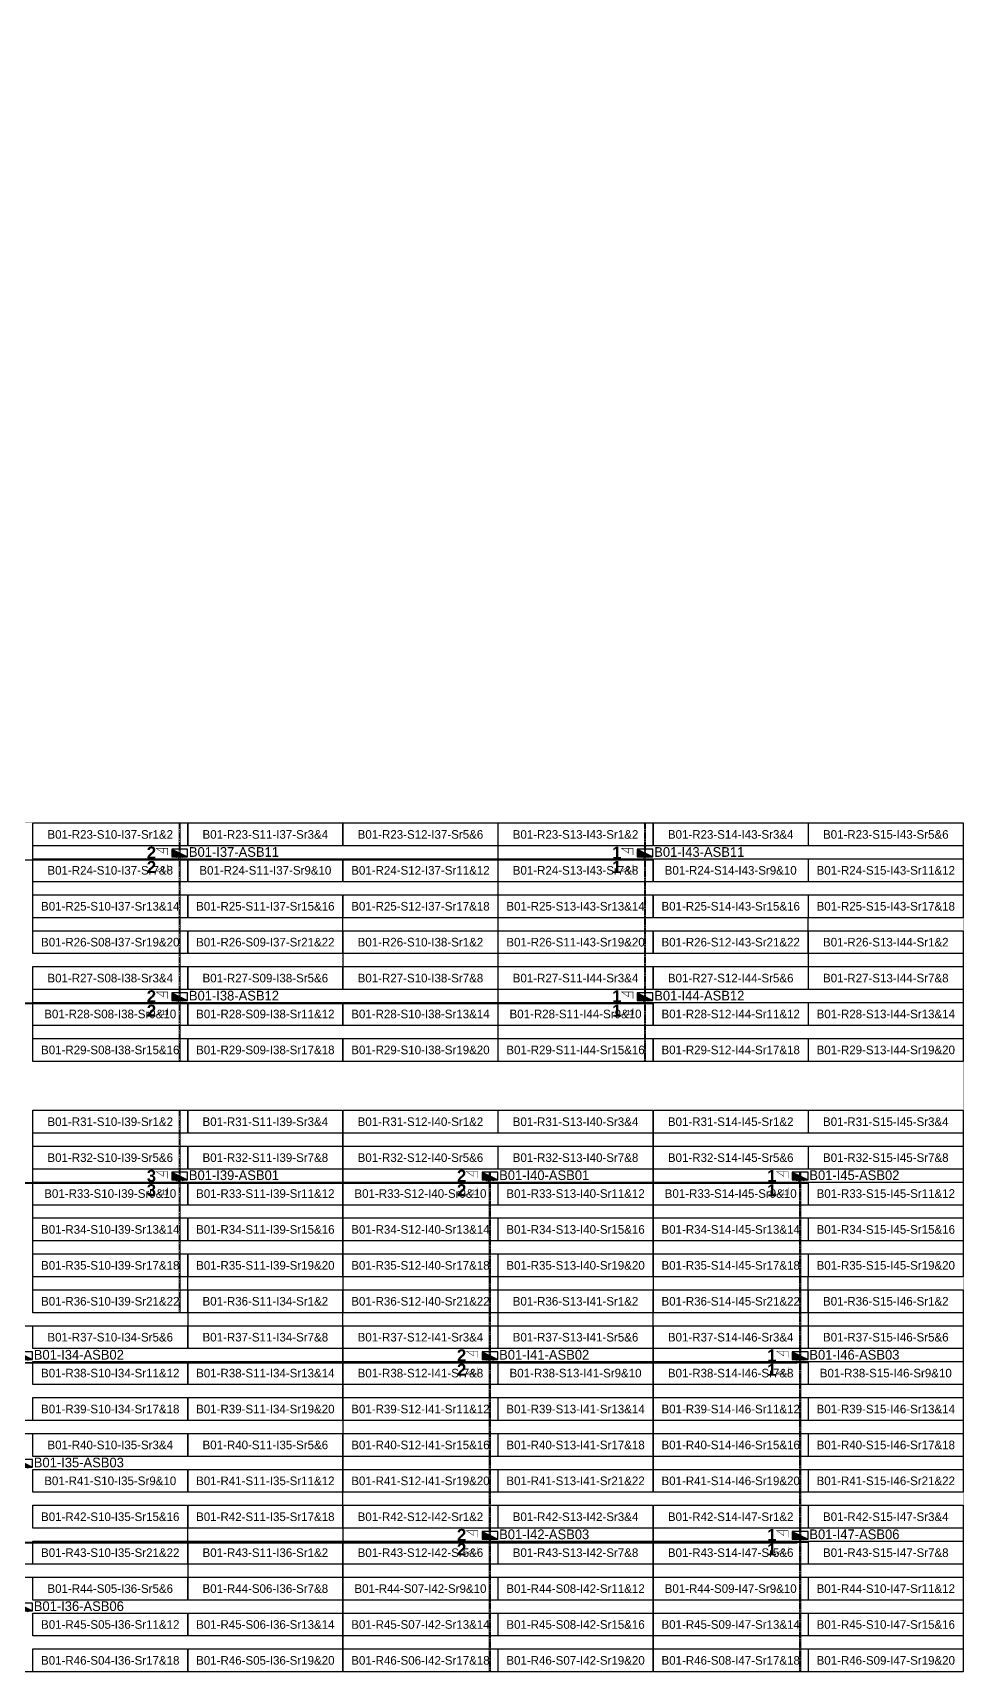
# Model space of a CAD drawing. Header units: metres. Extents: x 532153 to 532639, y 2675299 to 2675642.
# Drawn here: x 532444.2 to 532638.5, y 2675299.2 to 2675641.6 of the extents above; entities that cross this region are included whole.
import ezdxf
from ezdxf.enums import TextEntityAlignment as Align

# ---------------------------------------------------------------- set-up
doc = ezdxf.new("R2010")
doc.units = ezdxf.units.M
doc.linetypes.add('CENTER', pattern=[2, 1.25, -0.25, 0.25, -0.25])
doc.layers.add('Boundary-12.5 MW Block', color=6, linetype='Continuous', lineweight=9)
doc.layers.add('PILE', color=1, linetype='Continuous', lineweight=15)
for name, color, linetype in [('DC Trench BL-01', 40, 'Continuous'), ('E-Inverter Grouping', 2, 'Continuous'), ('Inverter Block-01', 7, 'Continuous'), ('LT Cable(AG) INV to LT Panel BL-01', 2, 'Continuous'), ('Messenger Wire Block-01 (Master Path)', 30, 'Continuous'), ('Messenger Wire Block-01 (MW Path)', 191, 'Continuous'), ('MMS Table Block-01', 8, 'Continuous'), ('Plan Line - DC BL-01', 40, 'Continuous'), ('Section Marking BL-01', 2, 'Continuous')]:
    doc.layers.add(name, color=color, linetype=linetype)
doc.styles.add('BoldTextStyle', font='arialbd.ttf')
doc.styles.get("Standard").update_dxf_attribs({"font": 'Adani Regular.ttf'})

# ---------------------------------------------------------------- blocks, each defined once
blk = doc.blocks.new('MMS Table (32.292 x 4.788)')
at = {"color": 0}
blk.add_lwpolyline([(0, -0.002), (0, 4.786), (32.292, 4.786), (32.292, -0.002)], close=True, dxfattribs=at)
at = {"color": 7}
blk.add_attdef('ID1', text='', height=1.8, dxfattribs=at).set_placement((16.146, 2.392), align=Align.MIDDLE_CENTER)
blk = doc.blocks.new('Inverter Block')
h = blk.add_hatch(color=0)
h.dxf.hatch_style = 1
h.paths.add_polyline_path([(-1.46, 2.27), (-1.46, 0.85), (1.46, 0.85)])
at = {"color": 0}
blk.add_lwpolyline([(1.46, 2.27), (-1.46, 2.27), (-1.46, 0.85), (1.46, 0.85)], close=True, dxfattribs=at)
blk.add_lwpolyline([(-1.46, 2.27), (1.46, 0.85)], dxfattribs=at)
at = {"layer": 'PILE'}
for centre in [(-0.61, 0.85), (0.61, 0.85)]:
    blk.add_circle(centre, 0.156, dxfattribs=at)
at = {"color": 7}
blk.add_attdef('ID', (-1.46, 3.01), '', height=1.8, dxfattribs=at)

msp = doc.modelspace()

# ---------------------------------------------------------------- linework, layer by layer
at = {"layer": 'Boundary-12.5 MW Block', "const_width": 0.05}
msp.add_lwpolyline([(532152.7, 2675634.08), (532217.48, 2675634.08), (532217.48, 2675641.58), (532314.56, 2675641.58), (532314.56, 2675626.58), (532411.74, 2675626.58), (532411.74, 2675476.58), (532638.48, 2675476.58), (532638.48, 2675299.29), (532347.05, 2675299.29), (532347.05, 2675306.79), (532314.66, 2675306.79), (532314.66, 2675321.79), (532152.7, 2675321.79)], close=True, dxfattribs=at)
at = {"layer": 'DC Trench BL-01', "color": 40, "const_width": 0.15}
for points in [[(532475.03, 2675476.58), (532474.73, 2675476.58), (532474.73, 2675426.79), (532475.03, 2675426.79)], [(532572.21, 2675476.58), (532571.91, 2675476.58), (532571.91, 2675426.79), (532572.21, 2675426.79)], [(532475.03, 2675416.58), (532474.73, 2675416.58), (532474.73, 2675374.29), (532475.03, 2675374.29)], [(532539.81, 2675403.62), (532539.51, 2675403.62), (532539.51, 2675299.29), (532539.81, 2675299.29)], [(532604.6, 2675403.62), (532604.3, 2675403.62), (532604.3, 2675299.29), (532604.6, 2675299.29)]]:
    msp.add_lwpolyline(points, close=True, dxfattribs=at)
at = {"layer": 'E-Inverter Grouping'}
for points in [[(532444.23, 2675449.29), (532444.23, 2675476.58), (532541.3, 2675476.58), (532541.3, 2675456.79), (532508.91, 2675456.79), (532508.91, 2675449.29)], [(532541.4, 2675449.29), (532541.4, 2675476.58), (532638.48, 2675476.58), (532638.48, 2675456.79), (532606.09, 2675456.79), (532606.09, 2675449.29)], [(532508.91, 2675416.58), (532508.91, 2675381.79), (532476.52, 2675381.79), (532476.52, 2675374.29), (532444.23, 2675374.29), (532444.23, 2675416.58)], [(532573.7, 2675416.58), (532573.7, 2675381.79), (532541.3, 2675381.79), (532541.3, 2675374.29), (532509.01, 2675374.29), (532509.01, 2675416.58)], [(532638.48, 2675416.58), (532638.48, 2675381.79), (532606.09, 2675381.79), (532606.09, 2675374.29), (532573.8, 2675374.29), (532573.8, 2675416.58)], [(532573.7, 2675336.79), (532509.01, 2675336.79), (532509.01, 2675371.58), (532541.4, 2675371.58), (532541.4, 2675379.08), (532573.7, 2675379.08)], [(532638.48, 2675336.79), (532573.8, 2675336.79), (532573.8, 2675371.58), (532606.19, 2675371.58), (532606.19, 2675379.08), (532638.48, 2675379.08)], [(532411.84, 2675321.79), (532411.84, 2675349.08), (532508.91, 2675349.08), (532508.91, 2675329.29), (532476.52, 2675329.29), (532476.52, 2675321.79)]]:
    msp.add_lwpolyline(points, close=True, dxfattribs=at)
at = {"layer": 'E-Inverter Grouping', "color": 3}
for points in [[(532541.3, 2675426.79), (532444.23, 2675426.79), (532444.23, 2675446.58), (532509.01, 2675446.58), (532509.01, 2675454.08), (532541.3, 2675454.08)], [(532638.48, 2675426.79), (532541.4, 2675426.79), (532541.4, 2675446.58), (532606.19, 2675446.58), (532606.19, 2675454.08), (532638.48, 2675454.08)], [(532508.91, 2675351.79), (532411.84, 2675351.79), (532411.84, 2675371.58), (532476.62, 2675371.58), (532476.62, 2675379.08), (532508.91, 2675379.08)], [(532573.7, 2675299.29), (532509.01, 2675299.29), (532509.01, 2675334.08), (532573.7, 2675334.08)], [(532638.48, 2675299.29), (532573.8, 2675299.29), (532573.8, 2675334.08), (532638.48, 2675334.08)], [(532508.91, 2675299.29), (532411.84, 2675299.29), (532411.84, 2675319.08), (532476.62, 2675319.08), (532476.62, 2675326.58), (532508.91, 2675326.58)]]:
    msp.add_lwpolyline(points, close=True, dxfattribs=at)
at = {"layer": 'LT Cable(AG) INV to LT Panel BL-01', "color": 5}
for points in [[(532340.8, 2675442.26), (532339.1, 2675442.26, -0.414214), (532338.2, 2675443.16), (532338.2, 2675446.32, 0.214019), (532337.9, 2675447), (532331.19, 2675452.97, -0.214019), (532330.89, 2675453.65), (532330.89, 2675455.37, -0.0289), (532330.89, 2675455.47), (532330.95, 2675455.95, 0.0289), (532330.96, 2675456.05), (532330.96, 2675468, -0.414214), (532331.86, 2675468.9), (532473.98, 2675468.9, 0.414214), (532474.88, 2675469.8), (532474.88, 2675470.23)], [(532340.8, 2675442.28), (532339.13, 2675442.28, -0.414214), (532338.23, 2675443.18), (532338.23, 2675446.33, 0.214019), (532337.93, 2675447.01), (532331.21, 2675452.98, -0.214019), (532330.91, 2675453.66), (532330.91, 2675455.36, -0.0289), (532330.92, 2675455.47), (532330.97, 2675455.95, 0.0289), (532330.98, 2675456.05), (532330.98, 2675467.98, -0.414214), (532331.88, 2675468.88), (532571.16, 2675468.88, 0.414214), (532572.06, 2675469.78), (532572.06, 2675470.23)], [(532338.73, 2675442.24, -0.317911), (532338.13, 2675443.08), (532338.13, 2675446.29, 0.214019), (532337.83, 2675446.96), (532331.11, 2675452.94, -0.214019), (532330.81, 2675453.61), (532330.81, 2675455.37, -0.0289), (532330.82, 2675455.47), (532330.87, 2675455.95, 0.0289), (532330.88, 2675456.06), (532330.88, 2675460.58, -0.414214), (532331.78, 2675461.48), (532380.36, 2675461.48, -0.414214), (532381.26, 2675460.58), (532381.26, 2675439.88, 0.414214), (532382.16, 2675438.98), (532473.98, 2675438.98, 0.414214), (532474.88, 2675439.88), (532474.88, 2675440.23)], [(532338.73, 2675442.27, -0.309777), (532338.15, 2675443.11), (532338.15, 2675446.3, 0.214019), (532337.85, 2675446.97), (532331.14, 2675452.95, -0.214019), (532330.84, 2675453.62), (532330.84, 2675455.37, -0.0289), (532330.84, 2675455.47), (532330.9, 2675455.95, 0.0289), (532330.91, 2675456.06), (532330.91, 2675460.55, -0.414214), (532331.81, 2675461.45), (532380.34, 2675461.45, -0.414214), (532381.24, 2675460.55), (532381.24, 2675439.85, 0.414214), (532382.14, 2675438.95), (532571.16, 2675438.95, 0.414214), (532572.06, 2675439.85), (532572.06, 2675440.23)], [(532337.71, 2675439.77), (532336.14, 2675439.77, 0.078431), (532335.87, 2675439.73), (532334.95, 2675439.43, -0.078431), (532334.67, 2675439.39), (532331.54, 2675439.39, 0.414214), (532330.64, 2675438.49), (532330.64, 2675418.34, 0.093355), (532330.7, 2675418.01), (532330.81, 2675417.75, -0.093355), (532330.87, 2675417.42), (532330.87, 2675327.17, 0.414214), (532331.77, 2675326.27), (532538.76, 2675326.27, 0.414214), (532539.66, 2675327.17), (532539.66, 2675327.73)], [(532337.71, 2675439.7), (532336.16, 2675439.7, 0.078431), (532335.88, 2675439.65), (532334.96, 2675439.36, -0.078431), (532334.68, 2675439.31), (532331.62, 2675439.31, 0.414214), (532330.72, 2675438.41), (532330.72, 2675418.35, 0.093355), (532330.78, 2675418.03), (532330.88, 2675417.77, -0.093355), (532330.94, 2675417.44), (532330.94, 2675364.74, 0.414214), (532331.84, 2675363.84), (532603.55, 2675363.84, 0.414214), (532604.45, 2675364.74), (532604.45, 2675365.23)], [(532339.7, 2675439.67), (532336.16, 2675439.67, 0.078431), (532335.88, 2675439.63), (532334.96, 2675439.33, -0.078431), (532334.69, 2675439.29), (532331.64, 2675439.29, 0.414214), (532330.74, 2675438.39), (532330.74, 2675418.36, 0.093355), (532330.8, 2675418.03), (532330.91, 2675417.77, -0.093355), (532330.97, 2675417.44), (532330.97, 2675364.77, 0.414214), (532331.87, 2675363.87), (532538.76, 2675363.87, 0.414214), (532539.66, 2675364.77), (532539.66, 2675365.23)], [(532339.7, 2675439.6), (532336.17, 2675439.6, 0.078431), (532335.89, 2675439.55), (532334.98, 2675439.26, -0.078431), (532334.7, 2675439.21), (532331.72, 2675439.21, 0.414214), (532330.82, 2675438.31), (532330.82, 2675418.37, 0.093355), (532330.88, 2675418.04), (532330.98, 2675417.78, -0.093355), (532331.04, 2675417.46), (532331.04, 2675402.34, 0.414214), (532331.94, 2675401.44), (532603.55, 2675401.44, 0.414214), (532604.45, 2675402.34), (532604.45, 2675402.73)], [(532341.86, 2675439.57), (532336.18, 2675439.57, 0.078431), (532335.9, 2675439.53), (532334.98, 2675439.23, -0.078431), (532334.7, 2675439.19), (532331.74, 2675439.19, 0.414214), (532330.84, 2675438.29), (532330.84, 2675418.38, 0.093355), (532330.9, 2675418.05), (532331.01, 2675417.79, -0.093355), (532331.07, 2675417.46), (532331.07, 2675402.37, 0.414214), (532331.97, 2675401.47), (532538.76, 2675401.47, 0.414214), (532539.66, 2675402.37), (532539.66, 2675402.73)], [(532341.86, 2675439.55), (532336.18, 2675439.55, 0.078431), (532335.9, 2675439.5), (532334.98, 2675439.21, -0.078431), (532334.71, 2675439.16), (532331.77, 2675439.16, 0.414214), (532330.87, 2675438.26), (532330.87, 2675418.38, 0.093355), (532330.93, 2675418.05), (532331.03, 2675417.79, -0.093355), (532331.09, 2675417.47), (532331.09, 2675402.39, 0.414214), (532331.99, 2675401.49), (532473.98, 2675401.49, 0.414214), (532474.88, 2675402.39), (532474.88, 2675402.73)]]:
    msp.add_lwpolyline(points, format="xyb", dxfattribs=at)
at = {"layer": 'LT Cable(AG) INV to LT Panel BL-01'}
msp.add_lwpolyline([(532338.73, 2675440.09), (532337.03, 2675440.09, 0.078431), (532336.75, 2675440.04), (532334.94, 2675439.46, -0.078431), (532334.67, 2675439.41), (532331.52, 2675439.41, 0.414214), (532330.62, 2675438.51), (532330.62, 2675418.33, 0.093355), (532330.68, 2675418.01), (532330.78, 2675417.75, -0.093355), (532330.84, 2675417.42), (532330.84, 2675327.14, 0.414214), (532331.74, 2675326.24), (532603.55, 2675326.24, 0.414214), (532604.45, 2675327.14), (532604.45, 2675327.73)], format="xyb", dxfattribs=at)
at = {"layer": 'Messenger Wire Block-01 (Master Path)'}
for points in [[(532330.98, 2675468.88), (532573.7, 2675468.88)], [(532381.16, 2675438.88), (532573.7, 2675438.88)], [(532330.98, 2675401.38), (532606.09, 2675401.38)], [(532330.98, 2675363.88), (532606.09, 2675363.88)], [(532330.98, 2675326.38), (532606.09, 2675326.38)]]:
    msp.add_lwpolyline(points, dxfattribs=at)
at = {"layer": 'Messenger Wire Block-01 (MW Path)', "const_width": 0.1}
for points in [[(532330.98, 2675468.88), (532573.7, 2675468.88)], [(532381.16, 2675438.88), (532573.7, 2675438.88)], [(532330.98, 2675401.38), (532606.09, 2675401.38)], [(532330.98, 2675363.88), (532606.09, 2675363.88)], [(532330.98, 2675326.38), (532606.09, 2675326.38)]]:
    msp.add_lwpolyline(points, dxfattribs=at)
at = {"layer": 'Plan Line - DC BL-01', "color": 6, "linetype": 'CENTER'}
for points in [[(532474.88, 2675476.58), (532474.88, 2675426.79)], [(532572.06, 2675476.58), (532572.06, 2675426.79)], [(532474.88, 2675416.58), (532474.88, 2675374.29)], [(532539.66, 2675403.62), (532539.66, 2675299.29)], [(532604.45, 2675403.62), (532604.45, 2675299.29)]]:
    msp.add_lwpolyline(points, dxfattribs=at)
at = {"layer": 'Section Marking BL-01', "color": 94, "lineweight": 35, "true_color": 0x00a500, "const_width": 0.1}
for points in [[(532472.38, 2675469.88), (532472.38, 2675471.27), (532469.98, 2675471.27), (532471.46, 2675470.26), (532471.46, 2675471.27)], [(532569.56, 2675469.88), (532569.56, 2675471.27), (532567.16, 2675471.27), (532568.64, 2675470.26), (532568.64, 2675471.27)], [(532472.38, 2675467.88), (532472.38, 2675466.49), (532469.98, 2675466.49), (532471.46, 2675467.5), (532471.46, 2675466.49)], [(532569.56, 2675467.88), (532569.56, 2675466.49), (532567.16, 2675466.49), (532568.64, 2675467.5), (532568.64, 2675466.49)], [(532472.38, 2675439.88), (532472.38, 2675441.27), (532469.98, 2675441.27), (532471.46, 2675440.26), (532471.46, 2675441.27)], [(532569.56, 2675439.88), (532569.56, 2675441.27), (532567.16, 2675441.27), (532568.64, 2675440.26), (532568.64, 2675441.27)], [(532472.38, 2675437.88), (532472.38, 2675436.49), (532469.98, 2675436.49), (532471.46, 2675437.5), (532471.46, 2675436.49)], [(532569.56, 2675437.88), (532569.56, 2675436.49), (532567.16, 2675436.49), (532568.64, 2675437.5), (532568.64, 2675436.49)], [(532472.38, 2675402.38), (532472.38, 2675403.77), (532469.98, 2675403.77), (532471.46, 2675402.76), (532471.46, 2675403.77)], [(532537.16, 2675402.38), (532537.16, 2675403.77), (532534.76, 2675403.77), (532536.24, 2675402.76), (532536.24, 2675403.77)], [(532601.95, 2675402.38), (532601.95, 2675403.77), (532599.55, 2675403.77), (532601.03, 2675402.76), (532601.03, 2675403.77)], [(532472.38, 2675400.38), (532472.38, 2675398.99), (532469.98, 2675398.99), (532471.46, 2675400), (532471.46, 2675398.99)], [(532537.16, 2675400.38), (532537.16, 2675398.99), (532534.76, 2675398.99), (532536.24, 2675400), (532536.24, 2675398.99)], [(532601.95, 2675400.38), (532601.95, 2675398.99), (532599.55, 2675398.99), (532601.03, 2675400), (532601.03, 2675398.99)], [(532537.16, 2675364.88), (532537.16, 2675366.27), (532534.76, 2675366.27), (532536.24, 2675365.26), (532536.24, 2675366.27)], [(532601.95, 2675364.88), (532601.95, 2675366.27), (532599.55, 2675366.27), (532601.03, 2675365.26), (532601.03, 2675366.27)], [(532537.16, 2675362.88), (532537.16, 2675361.49), (532534.76, 2675361.49), (532536.24, 2675362.5), (532536.24, 2675361.49)], [(532601.95, 2675362.88), (532601.95, 2675361.49), (532599.55, 2675361.49), (532601.03, 2675362.5), (532601.03, 2675361.49)], [(532537.16, 2675327.38), (532537.16, 2675328.77), (532534.76, 2675328.77), (532536.24, 2675327.76), (532536.24, 2675328.77)], [(532601.95, 2675327.38), (532601.95, 2675328.77), (532599.55, 2675328.77), (532601.03, 2675327.76), (532601.03, 2675328.77)], [(532537.16, 2675325.38), (532537.16, 2675323.99), (532534.76, 2675323.99), (532536.24, 2675325), (532536.24, 2675323.99)], [(532601.95, 2675325.38), (532601.95, 2675323.99), (532599.55, 2675323.99), (532601.03, 2675325), (532601.03, 2675323.99)]]:
    msp.add_lwpolyline(points, dxfattribs=at)

# ---------------------------------------------------------------- block references
at = {"layer": 'Inverter Block-01'}
ref = msp.add_blockref('Inverter Block', (532474.88, 2675468.57), dxfattribs=dict(at, xscale=1.124999999976148, yscale=1.124999999976148, zscale=1.124999999976148))
ref.add_attrib('ID', 'B01-I37-ASB11', (532476.8, 2675469.5), dxfattribs={"layer": '0', "color": 7, "height": 2.025})
ref = msp.add_blockref('Inverter Block', (532572.06, 2675468.57), dxfattribs=dict(at, xscale=1.124999999976148, yscale=1.124999999976148, zscale=1.124999999976148))
ref.add_attrib('ID', 'B01-I43-ASB11', (532573.98, 2675469.5), dxfattribs={"layer": '0', "color": 7, "height": 2.025})
ref = msp.add_blockref('Inverter Block', (532474.88, 2675438.57), dxfattribs=dict(at, xscale=1.124999999976148, yscale=1.124999999976148, zscale=1.124999999976148))
ref.add_attrib('ID', 'B01-I38-ASB12', (532476.8, 2675439.5), dxfattribs={"layer": '0', "color": 7, "height": 2.025})
ref = msp.add_blockref('Inverter Block', (532572.06, 2675438.57), dxfattribs=dict(at, xscale=1.124999999976148, yscale=1.124999999976148, zscale=1.124999999976148))
ref.add_attrib('ID', 'B01-I44-ASB12', (532573.98, 2675439.5), dxfattribs={"layer": '0', "color": 7, "height": 2.025})
ref = msp.add_blockref('Inverter Block', (532474.88, 2675401.07), dxfattribs=dict(at, xscale=1.124999999976148, yscale=1.124999999976148, zscale=1.124999999976148))
ref.add_attrib('ID', 'B01-I39-ASB01', (532476.8, 2675402), dxfattribs={"layer": '0', "color": 7, "height": 2.025})
ref = msp.add_blockref('Inverter Block', (532539.66, 2675401.07), dxfattribs=dict(at, xscale=1.124999999976148, yscale=1.124999999976148, zscale=1.124999999976148))
ref.add_attrib('ID', 'B01-I40-ASB01', (532541.59, 2675402), dxfattribs={"layer": '0', "color": 7, "height": 2.025})
ref = msp.add_blockref('Inverter Block', (532604.45, 2675401.07), dxfattribs=dict(at, xscale=1.124999999976148, yscale=1.124999999976148, zscale=1.124999999976148))
ref.add_attrib('ID', 'B01-I45-ASB02', (532606.37, 2675402), dxfattribs={"layer": '0', "color": 7, "height": 2.025})
ref = msp.add_blockref('Inverter Block', (532442.49, 2675363.57), dxfattribs=dict(at, xscale=1.124999999976148, yscale=1.124999999976148, zscale=1.124999999976148))
ref.add_attrib('ID', 'B01-I34-ASB02', (532444.41, 2675364.5), dxfattribs={"layer": '0', "color": 7, "height": 2.025})
ref = msp.add_blockref('Inverter Block', (532539.66, 2675363.57), dxfattribs=dict(at, xscale=1.124999999976148, yscale=1.124999999976148, zscale=1.124999999976148))
ref.add_attrib('ID', 'B01-I41-ASB02', (532541.59, 2675364.5), dxfattribs={"layer": '0', "color": 7, "height": 2.025})
ref = msp.add_blockref('Inverter Block', (532604.45, 2675363.57), dxfattribs=dict(at, xscale=1.124999999976148, yscale=1.124999999976148, zscale=1.124999999976148))
ref.add_attrib('ID', 'B01-I46-ASB03', (532606.37, 2675364.5), dxfattribs={"layer": '0', "color": 7, "height": 2.025})
ref = msp.add_blockref('Inverter Block', (532442.49, 2675341.07), dxfattribs=dict(at, xscale=1.124999999976148, yscale=1.124999999976148, zscale=1.124999999976148))
ref.add_attrib('ID', 'B01-I35-ASB03', (532444.41, 2675342), dxfattribs={"layer": '0', "color": 7, "height": 2.025})
ref = msp.add_blockref('Inverter Block', (532539.66, 2675326.07), dxfattribs=dict(at, xscale=1.124999999976148, yscale=1.124999999976148, zscale=1.124999999976148))
ref.add_attrib('ID', 'B01-I42-ASB03', (532541.59, 2675327), dxfattribs={"layer": '0', "color": 7, "height": 2.025})
ref = msp.add_blockref('Inverter Block', (532604.45, 2675326.07), dxfattribs=dict(at, xscale=1.124999999976148, yscale=1.124999999976148, zscale=1.124999999976148))
ref.add_attrib('ID', 'B01-I47-ASB06', (532606.37, 2675327), dxfattribs={"layer": '0', "color": 7, "height": 2.025})
ref = msp.add_blockref('Inverter Block', (532442.49, 2675311.07), dxfattribs=dict(at, xscale=1.124999999976148, yscale=1.124999999976148, zscale=1.124999999976148))
ref.add_attrib('ID', 'B01-I36-ASB06', (532444.41, 2675312), dxfattribs={"layer": '0', "color": 7, "height": 2.025})
at = {"layer": 'MMS Table Block-01'}
for p, values in [((532444.23, 2675471.79), {'ID1': 'B01-R23-S10-I37-Sr1&2'}), ((532476.62, 2675471.79), {'ID1': 'B01-R23-S11-I37-Sr3&4'}), ((532509.01, 2675471.79), {'ID1': 'B01-R23-S12-I37-Sr5&6'}), ((532541.4, 2675471.79), {'ID1': 'B01-R23-S13-I43-Sr1&2'}), ((532573.8, 2675471.79), {'ID1': 'B01-R23-S14-I43-Sr3&4'}), ((532606.19, 2675471.79), {'ID1': 'B01-R23-S15-I43-Sr5&6'}), ((532444.23, 2675464.29), {'ID1': 'B01-R24-S10-I37-Sr7&8'}), ((532476.62, 2675464.29), {'ID1': 'B01-R24-S11-I37-Sr9&10'}), ((532509.01, 2675464.29), {'ID1': 'B01-R24-S12-I37-Sr11&12'}), ((532541.4, 2675464.29), {'ID1': 'B01-R24-S13-I43-Sr7&8'}), ((532573.8, 2675464.29), {'ID1': 'B01-R24-S14-I43-Sr9&10'}), ((532606.19, 2675464.29), {'ID1': 'B01-R24-S15-I43-Sr11&12'}), ((532444.23, 2675456.79), {'ID1': 'B01-R25-S10-I37-Sr13&14'}), ((532476.62, 2675456.79), {'ID1': 'B01-R25-S11-I37-Sr15&16'}), ((532509.01, 2675456.79), {'ID1': 'B01-R25-S12-I37-Sr17&18'}), ((532541.4, 2675456.79), {'ID1': 'B01-R25-S13-I43-Sr13&14'}), ((532573.8, 2675456.79), {'ID1': 'B01-R25-S14-I43-Sr15&16'}), ((532606.19, 2675456.79), {'ID1': 'B01-R25-S15-I43-Sr17&18'}), ((532444.23, 2675449.29), {'ID1': 'B01-R26-S08-I37-Sr19&20'}), ((532476.62, 2675449.29), {'ID1': 'B01-R26-S09-I37-Sr21&22'}), ((532509.01, 2675449.29), {'ID1': 'B01-R26-S10-I38-Sr1&2'}), ((532541.4, 2675449.29), {'ID1': 'B01-R26-S11-I43-Sr19&20'}), ((532573.8, 2675449.29), {'ID1': 'B01-R26-S12-I43-Sr21&22'}), ((532606.19, 2675449.29), {'ID1': 'B01-R26-S13-I44-Sr1&2'}), ((532444.23, 2675441.79), {'ID1': 'B01-R27-S08-I38-Sr3&4'}), ((532476.62, 2675441.79), {'ID1': 'B01-R27-S09-I38-Sr5&6'}), ((532509.01, 2675441.79), {'ID1': 'B01-R27-S10-I38-Sr7&8'}), ((532541.4, 2675441.79), {'ID1': 'B01-R27-S11-I44-Sr3&4'}), ((532573.8, 2675441.79), {'ID1': 'B01-R27-S12-I44-Sr5&6'}), ((532606.19, 2675441.79), {'ID1': 'B01-R27-S13-I44-Sr7&8'}), ((532444.23, 2675434.29), {'ID1': 'B01-R28-S08-I38-Sr9&10'}), ((532476.62, 2675434.29), {'ID1': 'B01-R28-S09-I38-Sr11&12'}), ((532509.01, 2675434.29), {'ID1': 'B01-R28-S10-I38-Sr13&14'}), ((532541.4, 2675434.29), {'ID1': 'B01-R28-S11-I44-Sr9&10'}), ((532573.8, 2675434.29), {'ID1': 'B01-R28-S12-I44-Sr11&12'}), ((532606.19, 2675434.29), {'ID1': 'B01-R28-S13-I44-Sr13&14'}), ((532444.23, 2675426.79), {'ID1': 'B01-R29-S08-I38-Sr15&16'}), ((532476.62, 2675426.79), {'ID1': 'B01-R29-S09-I38-Sr17&18'}), ((532509.01, 2675426.79), {'ID1': 'B01-R29-S10-I38-Sr19&20'}), ((532541.4, 2675426.79), {'ID1': 'B01-R29-S11-I44-Sr15&16'}), ((532573.8, 2675426.79), {'ID1': 'B01-R29-S12-I44-Sr17&18'}), ((532606.19, 2675426.79), {'ID1': 'B01-R29-S13-I44-Sr19&20'}), ((532444.23, 2675411.79), {'ID1': 'B01-R31-S10-I39-Sr1&2'}), ((532476.62, 2675411.79), {'ID1': 'B01-R31-S11-I39-Sr3&4'}), ((532509.01, 2675411.79), {'ID1': 'B01-R31-S12-I40-Sr1&2'}), ((532541.4, 2675411.79), {'ID1': 'B01-R31-S13-I40-Sr3&4'}), ((532573.8, 2675411.79), {'ID1': 'B01-R31-S14-I45-Sr1&2'}), ((532606.19, 2675411.79), {'ID1': 'B01-R31-S15-I45-Sr3&4'}), ((532444.23, 2675404.29), {'ID1': 'B01-R32-S10-I39-Sr5&6'}), ((532476.62, 2675404.29), {'ID1': 'B01-R32-S11-I39-Sr7&8'}), ((532509.01, 2675404.29), {'ID1': 'B01-R32-S12-I40-Sr5&6'}), ((532541.4, 2675404.29), {'ID1': 'B01-R32-S13-I40-Sr7&8'}), ((532573.8, 2675404.29), {'ID1': 'B01-R32-S14-I45-Sr5&6'}), ((532606.19, 2675404.29), {'ID1': 'B01-R32-S15-I45-Sr7&8'}), ((532444.23, 2675396.79), {'ID1': 'B01-R33-S10-I39-Sr9&10'}), ((532476.62, 2675396.79), {'ID1': 'B01-R33-S11-I39-Sr11&12'}), ((532509.01, 2675396.79), {'ID1': 'B01-R33-S12-I40-Sr9&10'}), ((532541.4, 2675396.79), {'ID1': 'B01-R33-S13-I40-Sr11&12'}), ((532573.8, 2675396.79), {'ID1': 'B01-R33-S14-I45-Sr9&10'}), ((532606.19, 2675396.79), {'ID1': 'B01-R33-S15-I45-Sr11&12'}), ((532444.23, 2675389.29), {'ID1': 'B01-R34-S10-I39-Sr13&14'}), ((532476.62, 2675389.29), {'ID1': 'B01-R34-S11-I39-Sr15&16'}), ((532509.01, 2675389.29), {'ID1': 'B01-R34-S12-I40-Sr13&14'}), ((532541.4, 2675389.29), {'ID1': 'B01-R34-S13-I40-Sr15&16'}), ((532573.8, 2675389.29), {'ID1': 'B01-R34-S14-I45-Sr13&14'}), ((532606.19, 2675389.29), {'ID1': 'B01-R34-S15-I45-Sr15&16'}), ((532444.23, 2675381.79), {'ID1': 'B01-R35-S10-I39-Sr17&18'}), ((532476.62, 2675381.79), {'ID1': 'B01-R35-S11-I39-Sr19&20'}), ((532509.01, 2675381.79), {'ID1': 'B01-R35-S12-I40-Sr17&18'}), ((532541.4, 2675381.79), {'ID1': 'B01-R35-S13-I40-Sr19&20'}), ((532573.8, 2675381.79), {'ID1': 'B01-R35-S14-I45-Sr17&18'}), ((532606.19, 2675381.79), {'ID1': 'B01-R35-S15-I45-Sr19&20'}), ((532444.23, 2675374.29), {'ID1': 'B01-R36-S10-I39-Sr21&22'}), ((532476.62, 2675374.29), {'ID1': 'B01-R36-S11-I34-Sr1&2'}), ((532509.01, 2675374.29), {'ID1': 'B01-R36-S12-I40-Sr21&22'}), ((532541.4, 2675374.29), {'ID1': 'B01-R36-S13-I41-Sr1&2'}), ((532573.8, 2675374.29), {'ID1': 'B01-R36-S14-I45-Sr21&22'}), ((532606.19, 2675374.29), {'ID1': 'B01-R36-S15-I46-Sr1&2'}), ((532444.23, 2675366.79), {'ID1': 'B01-R37-S10-I34-Sr5&6'}), ((532476.62, 2675366.79), {'ID1': 'B01-R37-S11-I34-Sr7&8'}), ((532509.01, 2675366.79), {'ID1': 'B01-R37-S12-I41-Sr3&4'}), ((532541.4, 2675366.79), {'ID1': 'B01-R37-S13-I41-Sr5&6'}), ((532573.8, 2675366.79), {'ID1': 'B01-R37-S14-I46-Sr3&4'}), ((532606.19, 2675366.79), {'ID1': 'B01-R37-S15-I46-Sr5&6'}), ((532444.23, 2675359.29), {'ID1': 'B01-R38-S10-I34-Sr11&12'}), ((532476.62, 2675359.29), {'ID1': 'B01-R38-S11-I34-Sr13&14'}), ((532509.01, 2675359.29), {'ID1': 'B01-R38-S12-I41-Sr7&8'}), ((532541.4, 2675359.29), {'ID1': 'B01-R38-S13-I41-Sr9&10'}), ((532573.8, 2675359.29), {'ID1': 'B01-R38-S14-I46-Sr7&8'}), ((532606.19, 2675359.29), {'ID1': 'B01-R38-S15-I46-Sr9&10'}), ((532444.23, 2675351.79), {'ID1': 'B01-R39-S10-I34-Sr17&18'}), ((532476.62, 2675351.79), {'ID1': 'B01-R39-S11-I34-Sr19&20'}), ((532509.01, 2675351.79), {'ID1': 'B01-R39-S12-I41-Sr11&12'}), ((532541.4, 2675351.79), {'ID1': 'B01-R39-S13-I41-Sr13&14'}), ((532573.8, 2675351.79), {'ID1': 'B01-R39-S14-I46-Sr11&12'}), ((532606.19, 2675351.79), {'ID1': 'B01-R39-S15-I46-Sr13&14'}), ((532444.23, 2675344.29), {'ID1': 'B01-R40-S10-I35-Sr3&4'}), ((532476.62, 2675344.29), {'ID1': 'B01-R40-S11-I35-Sr5&6'}), ((532509.01, 2675344.29), {'ID1': 'B01-R40-S12-I41-Sr15&16'}), ((532541.4, 2675344.29), {'ID1': 'B01-R40-S13-I41-Sr17&18'}), ((532573.8, 2675344.29), {'ID1': 'B01-R40-S14-I46-Sr15&16'}), ((532606.19, 2675344.29), {'ID1': 'B01-R40-S15-I46-Sr17&18'}), ((532444.23, 2675336.79), {'ID1': 'B01-R41-S10-I35-Sr9&10'}), ((532476.62, 2675336.79), {'ID1': 'B01-R41-S11-I35-Sr11&12'}), ((532509.01, 2675336.79), {'ID1': 'B01-R41-S12-I41-Sr19&20'}), ((532541.4, 2675336.79), {'ID1': 'B01-R41-S13-I41-Sr21&22'}), ((532573.8, 2675336.79), {'ID1': 'B01-R41-S14-I46-Sr19&20'}), ((532606.19, 2675336.79), {'ID1': 'B01-R41-S15-I46-Sr21&22'}), ((532444.23, 2675329.29), {'ID1': 'B01-R42-S10-I35-Sr15&16'}), ((532476.62, 2675329.29), {'ID1': 'B01-R42-S11-I35-Sr17&18'}), ((532509.01, 2675329.29), {'ID1': 'B01-R42-S12-I42-Sr1&2'}), ((532541.4, 2675329.29), {'ID1': 'B01-R42-S13-I42-Sr3&4'}), ((532573.8, 2675329.29), {'ID1': 'B01-R42-S14-I47-Sr1&2'}), ((532606.19, 2675329.29), {'ID1': 'B01-R42-S15-I47-Sr3&4'}), ((532444.23, 2675321.79), {'ID1': 'B01-R43-S10-I35-Sr21&22'}), ((532476.62, 2675321.79), {'ID1': 'B01-R43-S11-I36-Sr1&2'}), ((532509.01, 2675321.79), {'ID1': 'B01-R43-S12-I42-Sr5&6'}), ((532541.4, 2675321.79), {'ID1': 'B01-R43-S13-I42-Sr7&8'}), ((532573.8, 2675321.79), {'ID1': 'B01-R43-S14-I47-Sr5&6'}), ((532606.19, 2675321.79), {'ID1': 'B01-R43-S15-I47-Sr7&8'}), ((532444.23, 2675314.29), {'ID1': 'B01-R44-S05-I36-Sr5&6'}), ((532476.62, 2675314.29), {'ID1': 'B01-R44-S06-I36-Sr7&8'}), ((532509.01, 2675314.29), {'ID1': 'B01-R44-S07-I42-Sr9&10'}), ((532541.4, 2675314.29), {'ID1': 'B01-R44-S08-I42-Sr11&12'}), ((532573.8, 2675314.29), {'ID1': 'B01-R44-S09-I47-Sr9&10'}), ((532606.19, 2675314.29), {'ID1': 'B01-R44-S10-I47-Sr11&12'}), ((532444.23, 2675306.79), {'ID1': 'B01-R45-S05-I36-Sr11&12'}), ((532476.62, 2675306.79), {'ID1': 'B01-R45-S06-I36-Sr13&14'}), ((532509.01, 2675306.79), {'ID1': 'B01-R45-S07-I42-Sr13&14'}), ((532541.4, 2675306.79), {'ID1': 'B01-R45-S08-I42-Sr15&16'}), ((532573.8, 2675306.79), {'ID1': 'B01-R45-S09-I47-Sr13&14'}), ((532606.19, 2675306.79), {'ID1': 'B01-R45-S10-I47-Sr15&16'}), ((532444.23, 2675299.29), {'ID1': 'B01-R46-S04-I36-Sr17&18'}), ((532476.62, 2675299.29), {'ID1': 'B01-R46-S05-I36-Sr19&20'}), ((532509.01, 2675299.29), {'ID1': 'B01-R46-S06-I42-Sr17&18'}), ((532541.4, 2675299.29), {'ID1': 'B01-R46-S07-I42-Sr19&20'}), ((532573.8, 2675299.29), {'ID1': 'B01-R46-S08-I47-Sr17&18'}), ((532606.19, 2675299.29), {'ID1': 'B01-R46-S09-I47-Sr19&20'})]:
    msp.add_blockref('MMS Table (32.292 x 4.788)', p, dxfattribs=at).add_auto_attribs(values)

# ---------------------------------------------------------------- texts
at = {"layer": 'Section Marking BL-01', "color": 94, "true_color": 0x00a500, "style": 'BoldTextStyle'}
for s, p in [('2', (532468.98, 2675470.38)), ('1', (532566.16, 2675470.38)), ('2', (532468.98, 2675467.38)), ('1', (532566.16, 2675467.38)), ('2', (532468.98, 2675440.38)), ('1', (532566.16, 2675440.38)), ('2', (532468.98, 2675437.38)), ('1', (532566.16, 2675437.38)), ('3', (532468.98, 2675402.88)), ('2', (532533.76, 2675402.88)), ('1', (532598.55, 2675402.88)), ('3', (532468.98, 2675399.88)), ('2', (532533.76, 2675399.88)), ('1', (532598.55, 2675399.88)), ('2', (532533.76, 2675365.38)), ('1', (532598.55, 2675365.38)), ('2', (532533.76, 2675362.38)), ('1', (532598.55, 2675362.38)), ('2', (532533.76, 2675327.88)), ('1', (532598.55, 2675327.88)), ('2', (532533.76, 2675324.88)), ('1', (532598.55, 2675324.88))]:
    msp.add_text(s, height=2.5, dxfattribs=at).set_placement(p, align=Align.MIDDLE_CENTER)

doc.saveas('drawing.dxf')
